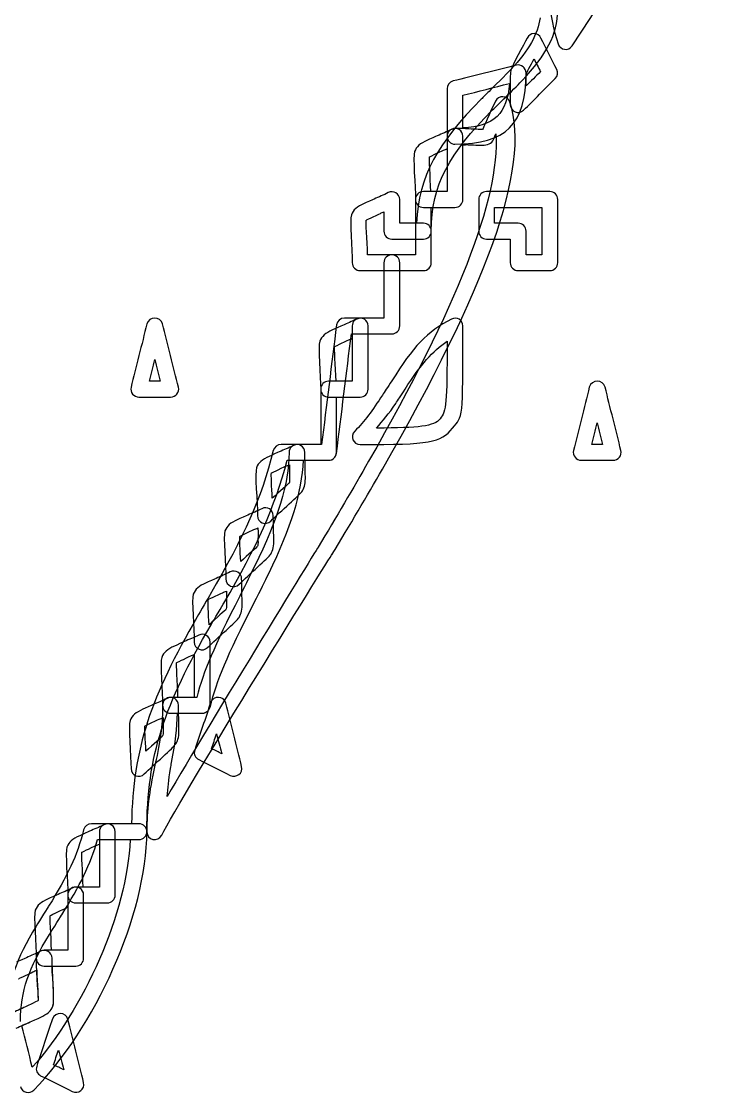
# Model space of a CAD drawing. Extents: x 25 to 279, y 7 to 272.
# Drawn here: x 267.25 to 279.14, y 126.57 to 144.53 of the extents above; entities that cross this region are included whole.
import ezdxf

# ---------------------------------------------------------------- set-up
doc = ezdxf.new("R2010")
doc.units = 0
doc.layers.get('0').update_dxf_attribs({"linetype": 'CONTINUOUS'})

msp = doc.modelspace()

# ---------------------------------------------------------------- linework, layer by layer
at = {"color": 7}
for points in [[(275.828125, 144.330208)], [(275.828125, 143.908462)], [(275.531792, 143.801042)], [(275.415375, 143.495183)], [(275.306896, 143.271875)], [(274.447, 142.726304)], [(275.190479, 142.651692)], [(274.372917, 142.403777)], [(273.388667, 141.667971)], [(275.034375, 141.684375)], [(275.166667, 141.419792)], [(273.314583, 141.345444)], [(269.478125, 139.567708)], [(272.8595, 139.551304)], [(274.447, 139.551304)], [(272.785417, 139.228777)], [(274.372917, 139.179035)], [(269.478125, 138.873177)], [(276.886458, 138.509375)], [(276.886458, 137.814844)], [(271.801167, 137.434638)], [(271.735021, 137.11211)], [(271.272, 136.376304)], [(271.205854, 136.053777)], [(270.742833, 135.317971)], [(270.676688, 134.995444)], [(270.213667, 134.259637)], [(270.139583, 133.93711)], [(269.6845, 133.201304)], [(270.544396, 133.217708)], [(269.618354, 132.878777)], [(270.512646, 132.605992)], [(268.626167, 131.084637)], [(268.684375, 131.101042)], [(268.816667, 130.836458)], [(268.552083, 130.76211)], [(268.097, 130.026304)], [(268.022917, 129.703777)], [(267.567833, 128.967971)], [(267.501688, 128.653646)], [(267.898562, 127.926042)], [(267.866813, 127.314325)]]:
    msp.add_lwpolyline(points, close=True, dxfattribs=at)
for points in [[(276.465771, 144.123569), (278.116771, 146.600598), (279.135417, 148.788967), (279.135417, 150.547917)], [(276.124458, 145.504429), (276.042438, 145.054637), (276.068896, 144.651942), (276.232937, 144.156642)], [(275.629687, 143.54466), (276.031854, 143.969581), (276.225, 144.314863), (276.225, 144.727083)], [(275.928667, 144.594792), (275.888979, 144.318567), (275.74875, 144.054777), (275.439188, 143.726694)], [(275.711708, 144.25586), (275.658792, 144.146852), (275.457708, 143.788077), (275.439188, 143.718492)], [(275.828125, 144.330208), (275.7805, 144.330208), (275.735521, 144.304544), (275.711708, 144.25586)], [(275.944542, 144.25586), (275.920729, 144.304544), (275.87575, 144.330208), (275.828125, 144.330208)], [(276.209125, 143.726694), (276.124458, 143.892058), (276.026562, 144.090496), (275.944542, 144.25586)], [(276.232937, 144.156642), (276.267333, 144.052131), (276.404917, 144.032023), (276.465771, 144.123569)], [(275.695833, 143.652346), (275.701125, 143.669808), (275.772562, 143.801835), (275.828125, 143.908462)], [(275.828125, 143.908462), (275.865167, 143.834644), (275.899563, 143.764265), (275.936604, 143.693621)], [(275.531792, 143.801042), (275.198417, 143.718227), (274.804188, 143.619273), (274.473458, 143.536458)], [(275.439188, 143.726694), (275.373042, 143.655256), (275.140208, 143.426127), (275.076708, 143.362892)], [(275.439188, 143.718492), (275.418021, 143.639117), (275.43125, 143.125825), (275.43125, 143.139583)], [(275.695833, 143.66875), (275.695833, 143.75474), (275.613812, 143.821944), (275.531792, 143.801042)], [(276.182667, 143.577733), (276.225, 143.61795), (276.232937, 143.675629), (276.209125, 143.726694)], [(274.473458, 143.536458), (274.412604, 143.521642), (274.372917, 143.464756), (274.372917, 143.404167)], [(274.505208, 142.478125), (275.357167, 142.478125), (275.695833, 142.817056), (275.695833, 143.66875)], [(275.124333, 143.040365), (275.164021, 143.078465), (275.560896, 143.470577), (275.629687, 143.54466)], [(275.6535, 143.048567), (275.820188, 143.213931), (276.018625, 143.412369), (276.182667, 143.577733)], [(275.695833, 143.453908), (275.695833, 143.538575), (275.693188, 143.638058), (275.695833, 143.652346)], [(275.936604, 143.693621), (275.857229, 143.615304), (275.777854, 143.535929), (275.695833, 143.453908)], [(274.372917, 143.404167), (274.372917, 143.155988), (274.372917, 142.858596), (274.372917, 142.610417)], [(275.415375, 143.495183), (275.378333, 142.98639), (275.164021, 142.779221), (274.6375, 142.75091)], [(274.6375, 143.296746), (274.888854, 143.359452), (275.158729, 143.43089), (275.415375, 143.495183)], [(275.076708, 143.362892), (275.023792, 143.311298), (274.981458, 143.269229), (274.944417, 143.2306)], [(273.290771, 137.037762), (275.005271, 140.033375), (275.791083, 142.0749), (275.423313, 143.180858)], [(274.944417, 143.2306), (274.230042, 142.516754), (273.896667, 141.944725), (273.859625, 141.155208)], [(274.6375, 142.75091), (274.6375, 142.931356), (274.6375, 143.118152), (274.6375, 143.296746)], [(275.182542, 143.197527), (275.095229, 143.02396), (274.970875, 142.727627), (274.968229, 142.726304)], [(275.306896, 143.271875), (275.256625, 143.275315), (275.209, 143.250179), (275.182542, 143.197527)], [(275.423313, 143.180858), (275.404792, 143.23695), (275.357167, 143.268435), (275.306896, 143.271875)], [(274.108333, 141.022917), (274.108333, 141.801321), (274.41525, 142.329958), (275.124333, 143.040365)], [(275.43125, 143.139583), (275.43125, 143.021844), (275.571479, 142.965223), (275.6535, 143.048567)], [(275.190479, 142.651692), (275.256625, 141.560021), (274.531667, 139.742333), (273.057937, 137.170054)], [(274.447, 142.726304), (274.364979, 142.685029), (274.28825, 142.655131), (274.208875, 142.618619)], [(274.505208, 142.742708), (274.431125, 142.742708), (274.372917, 142.683442), (274.372917, 142.610417)], [(274.6375, 142.610417), (274.6375, 142.708842), (274.534312, 142.770225), (274.447, 142.726304)], [(274.738042, 142.734506), (274.661313, 142.737946), (274.587229, 142.742708), (274.505208, 142.742708)], [(274.894146, 142.726304), (274.883563, 142.726569), (274.777729, 142.732654), (274.738042, 142.734506)], [(274.968229, 142.726304), (274.970875, 142.728685), (274.955, 142.723129), (274.894146, 142.726304)], [(275.124333, 142.511198), (275.142854, 142.524163), (275.164021, 142.604331), (275.190479, 142.651692)], [(274.042187, 142.544271), (273.920479, 142.48765), (273.859625, 142.438967), (273.827875, 142.354035)], [(274.208875, 142.618619), (274.195646, 142.613592), (274.071292, 142.5575), (274.042187, 142.544271)], [(274.372917, 142.610417), (274.372917, 142.320962), (274.372917, 141.986529), (274.372917, 141.684375)], [(274.372917, 142.610417), (274.372917, 142.537392), (274.431125, 142.478125), (274.505208, 142.478125)], [(274.6375, 141.552083), (274.6375, 141.882812), (274.6375, 142.279687), (274.6375, 142.610417)], [(274.6375, 142.469923), (274.666604, 142.469129), (274.698354, 142.471246), (274.727458, 142.469923)], [(274.6375, 141.552083), (274.6375, 141.838892), (274.6375, 142.169885), (274.6375, 142.469923)], [(274.727458, 142.469923), (274.767146, 142.468071), (274.865042, 142.46225), (274.878271, 142.461721)], [(274.878271, 142.461721), (274.999979, 142.455635), (275.063479, 142.465954), (275.124333, 142.511198)], [(273.827875, 142.354035), (273.796125, 142.273073), (273.84375, 141.76375), (273.84375, 141.552083)], [(274.076583, 142.263283), (274.076583, 142.265135), (274.095104, 142.274925), (274.158604, 142.304558)], [(274.158604, 142.304558), (274.185063, 142.316465), (274.301479, 142.373085), (274.314708, 142.378906)], [(274.314708, 142.378906), (274.333229, 142.387637), (274.354396, 142.395046), (274.372917, 142.403777)], [(274.372917, 142.403777), (274.372917, 142.164858), (274.372917, 141.91906), (274.372917, 141.684375)], [(274.100396, 141.684375), (274.089812, 141.937581), (274.071292, 142.2527), (274.076583, 142.263283)], [(273.150542, 141.560285), (273.137313, 141.555258), (273.012958, 141.499167), (272.983854, 141.485938)], [(273.150542, 141.560285), (273.137313, 141.555258), (273.012958, 141.499167), (272.983854, 141.485938)], [(273.388667, 141.667971), (273.306646, 141.626696), (273.229917, 141.596798), (273.150542, 141.560285)], [(273.388667, 141.667971), (273.306646, 141.626696), (273.229917, 141.596798), (273.150542, 141.560285)], [(273.579167, 141.552083), (273.579167, 141.650508), (273.475979, 141.711892), (273.388667, 141.667971)], [(273.579167, 141.552083), (273.579167, 141.650508), (273.475979, 141.711892), (273.388667, 141.667971)], [(273.976042, 141.684375), (273.901958, 141.684375), (273.84375, 141.625108), (273.84375, 141.552083)], [(274.372917, 141.684375), (274.240625, 141.684375), (274.100396, 141.684375), (273.976042, 141.684375)], [(274.372917, 141.684375), (274.280313, 141.684375), (274.190354, 141.684375), (274.100396, 141.684375)], [(275.034375, 141.684375), (274.960292, 141.684375), (274.902083, 141.625108), (274.902083, 141.552083)], [(276.092708, 141.684375), (275.761979, 141.684375), (275.365104, 141.684375), (275.034375, 141.684375)], [(276.225, 141.552083), (276.225, 141.625108), (276.166792, 141.684375), (276.092708, 141.684375)], [(272.983854, 141.485938), (272.862146, 141.429317), (272.801292, 141.380633), (272.769542, 141.295702)], [(272.983854, 141.485938), (272.862146, 141.429317), (272.801292, 141.380633), (272.769542, 141.295702)], [(273.579167, 141.155208), (273.579167, 141.288558), (273.579167, 141.427994), (273.579167, 141.552083)], [(273.579167, 141.155208), (273.579167, 141.288558), (273.579167, 141.427994), (273.579167, 141.552083)], [(273.84375, 141.552083), (273.84375, 141.262629), (273.84375, 140.928196), (273.84375, 140.626042)], [(273.84375, 141.552083), (273.84375, 141.479058), (273.901958, 141.419792), (273.976042, 141.419792)], [(273.976042, 141.419792), (274.142729, 141.419792), (274.338521, 141.419792), (274.505208, 141.419792)], [(274.108333, 140.49375), (274.108333, 140.783204), (274.108333, 141.117637), (274.108333, 141.419792)], [(274.108333, 141.419792), (274.240625, 141.419792), (274.380854, 141.419792), (274.505208, 141.419792)], [(274.505208, 141.419792), (274.579292, 141.419792), (274.6375, 141.479058), (274.6375, 141.552083)], [(274.505208, 141.419792), (274.579292, 141.419792), (274.6375, 141.479058), (274.6375, 141.552083)], [(274.902083, 141.552083), (274.902083, 141.386719), (274.902083, 141.188281), (274.902083, 141.022917)], [(275.166667, 141.419792), (275.425958, 141.419792), (275.701125, 141.419792), (275.960417, 141.419792)], [(275.166667, 141.155208), (275.166667, 141.244108), (275.166667, 141.330892), (275.166667, 141.419792)], [(275.960417, 141.419792), (275.960417, 141.160765), (275.960417, 140.885069), (275.960417, 140.626042)], [(276.225, 140.49375), (276.225, 140.824479), (276.225, 141.221354), (276.225, 141.552083)], [(272.769542, 141.295702), (272.737792, 141.21474), (272.785417, 140.705417), (272.785417, 140.49375)], [(272.769542, 141.295702), (272.737792, 141.21474), (272.785417, 140.705417), (272.785417, 140.49375)], [(273.042062, 140.626042), (273.031479, 140.879248), (273.012958, 141.194367), (273.01825, 141.20495)], [(273.042062, 140.626042), (273.031479, 140.879248), (273.012958, 141.194367), (273.01825, 141.20495)], [(273.01825, 141.20495), (273.01825, 141.206802), (273.036771, 141.216592), (273.100271, 141.246225)], [(273.01825, 141.20495), (273.01825, 141.206802), (273.036771, 141.216592), (273.100271, 141.246225)], [(273.100271, 141.246225), (273.126729, 141.258131), (273.243146, 141.314752), (273.256375, 141.320573)], [(273.100271, 141.246225), (273.126729, 141.258131), (273.243146, 141.314752), (273.256375, 141.320573)], [(273.256375, 141.320573), (273.274896, 141.329304), (273.296063, 141.336713), (273.314583, 141.345444)], [(273.256375, 141.320573), (273.274896, 141.329304), (273.296063, 141.336712), (273.314583, 141.345444)], [(273.314583, 141.345444), (273.314583, 141.235113), (273.314583, 141.123723), (273.314583, 141.022917)], [(273.314583, 141.345444), (273.314583, 141.235112), (273.314583, 141.123723), (273.314583, 141.022917)], [(273.314583, 141.022917), (273.314583, 140.949892), (273.372792, 140.890625), (273.446875, 140.890625)], [(273.314583, 141.022917), (273.314583, 140.949892), (273.372792, 140.890625), (273.446875, 140.890625)], [(273.859625, 141.155208), (273.767021, 141.155208), (273.674417, 141.155208), (273.579167, 141.155208)], [(273.976042, 141.155208), (273.851687, 141.155208), (273.711458, 141.155208), (273.579167, 141.155208)], [(274.108333, 141.022917), (274.108333, 141.095942), (274.050125, 141.155208), (273.976042, 141.155208)], [(273.976042, 140.890625), (274.050125, 140.890625), (274.108333, 140.949892), (274.108333, 141.022917)], [(274.108333, 140.49375), (274.108333, 140.659115), (274.108333, 140.857552), (274.108333, 141.022917)], [(274.902083, 141.022917), (274.902083, 140.949892), (274.960292, 140.890625), (275.034375, 140.890625)], [(275.563542, 141.155208), (275.439188, 141.155208), (275.298958, 141.155208), (275.166667, 141.155208)], [(275.695833, 141.022917), (275.695833, 141.095942), (275.637625, 141.155208), (275.563542, 141.155208)], [(275.695833, 140.626042), (275.695833, 140.759392), (275.695833, 140.898827), (275.695833, 141.022917)], [(273.446875, 140.890625), (273.613563, 140.890625), (273.809354, 140.890625), (273.976042, 140.890625)], [(273.446875, 140.890625), (273.571229, 140.890625), (273.711458, 140.890625), (273.84375, 140.890625)], [(273.84375, 140.890625), (273.84375, 140.801725), (273.84375, 140.714942), (273.84375, 140.626042)], [(275.034375, 140.890625), (275.158729, 140.890625), (275.298958, 140.890625), (275.43125, 140.890625)], [(275.43125, 140.890625), (275.43125, 140.757275), (275.43125, 140.61784), (275.43125, 140.49375)], [(272.785417, 140.49375), (272.785417, 140.420725), (272.843625, 140.361458), (272.917708, 140.361458)], [(272.785417, 140.49375), (272.785417, 140.420725), (272.843625, 140.361458), (272.917708, 140.361458)], [(273.446875, 140.626042), (273.319875, 140.626042), (273.177, 140.626042), (273.042062, 140.626042)], [(273.84375, 140.626042), (273.600333, 140.626042), (273.282833, 140.626042), (273.042062, 140.626042)], [(273.446875, 140.626042), (273.372792, 140.626042), (273.314583, 140.566775), (273.314583, 140.49375)], [(273.314583, 140.49375), (273.314583, 140.204296), (273.314583, 139.869863), (273.314583, 139.567708)], [(273.579167, 140.49375), (273.579167, 140.566775), (273.520958, 140.626042), (273.446875, 140.626042)], [(273.84375, 140.626042), (273.711458, 140.626042), (273.571229, 140.626042), (273.446875, 140.626042)], [(273.579167, 139.435417), (273.579167, 139.766146), (273.579167, 140.163021), (273.579167, 140.49375)], [(273.976042, 140.361458), (274.050125, 140.361458), (274.108333, 140.420725), (274.108333, 140.49375)], [(273.976042, 140.361458), (274.050125, 140.361458), (274.108333, 140.420725), (274.108333, 140.49375)], [(275.43125, 140.49375), (275.43125, 140.420725), (275.489458, 140.361458), (275.563542, 140.361458)], [(275.960417, 140.626042), (275.870458, 140.626042), (275.785792, 140.626042), (275.695833, 140.626042)], [(276.092708, 140.361458), (276.166792, 140.361458), (276.225, 140.420725), (276.225, 140.49375)], [(272.917708, 140.361458), (273.042063, 140.361458), (273.182292, 140.361458), (273.314583, 140.361458)], [(272.917708, 140.361458), (273.182292, 140.361458), (273.711458, 140.361458), (273.976042, 140.361458)], [(273.314583, 140.361458), (273.314583, 140.102431), (273.314583, 139.826735), (273.314583, 139.567708)], [(273.579167, 139.435417), (273.579167, 139.724871), (273.579167, 140.059304), (273.579167, 140.361458)], [(273.579167, 140.361458), (273.711458, 140.361458), (273.851687, 140.361458), (273.976042, 140.361458)], [(275.563542, 140.361458), (275.730229, 140.361458), (275.926021, 140.361458), (276.092708, 140.361458)], [(273.05, 139.435417), (273.05, 139.533842), (272.946812, 139.595225), (272.8595, 139.551304)], [(274.6375, 139.435417), (274.6375, 139.533842), (274.534312, 139.595225), (274.447, 139.551304)], [(269.345833, 139.46849), (269.263813, 139.13776), (269.163271, 138.740885), (269.08125, 138.410156)], [(269.478125, 139.567708), (269.422562, 139.567708), (269.361708, 139.535165), (269.345833, 139.46849)], [(269.610417, 139.46849), (269.594542, 139.535165), (269.533687, 139.567708), (269.478125, 139.567708)], [(269.875, 138.410156), (269.792979, 138.740885), (269.692437, 139.13776), (269.610417, 139.46849)], [(272.520833, 139.452085), (272.441458, 138.826875), (272.3515, 138.089217), (272.272125, 137.451042)], [(272.621375, 139.443619), (272.608146, 139.438592), (272.483792, 139.3825), (272.454687, 139.369271)], [(272.653125, 139.567708), (272.586979, 139.567708), (272.528771, 139.518231), (272.520833, 139.452085)], [(272.8595, 139.551304), (272.777479, 139.510029), (272.70075, 139.480131), (272.621375, 139.443619)], [(273.314583, 139.567708), (273.097625, 139.567708), (272.8595, 139.567708), (272.653125, 139.567708)], [(272.917708, 139.567708), (272.843625, 139.567708), (272.785417, 139.508442), (272.785417, 139.435417)], [(272.785417, 139.435417), (272.785417, 139.145962), (272.785417, 138.811529), (272.785417, 138.509375)], [(273.314583, 139.567708), (273.182292, 139.567708), (273.042062, 139.567708), (272.917708, 139.567708)], [(273.05, 138.377083), (273.05, 138.707812), (273.05, 139.104688), (273.05, 139.435417)], [(274.447, 139.551304), (274.03425, 139.344929), (273.804062, 139.081669), (273.446875, 138.517577)], [(273.446875, 139.303125), (273.520958, 139.303125), (273.579167, 139.362392), (273.579167, 139.435417)], [(273.446875, 139.303125), (273.520958, 139.303125), (273.579167, 139.362392), (273.579167, 139.435417)], [(274.462875, 137.723827), (274.642792, 137.949252), (274.6375, 137.816167), (274.6375, 139.435417)], [(272.454687, 139.369271), (272.332979, 139.31265), (272.272125, 139.263967), (272.240375, 139.179035)], [(272.520833, 137.302346), (272.600208, 137.927292), (272.690167, 138.66495), (272.769542, 139.303125)], [(272.727208, 139.203906), (272.745729, 139.212637), (272.766896, 139.220046), (272.785417, 139.228777)], [(272.769542, 139.303125), (272.991792, 139.303125), (273.235208, 139.303125), (273.446875, 139.303125)], [(272.785417, 139.228777), (272.785417, 138.989858), (272.785417, 138.74406), (272.785417, 138.509375)], [(273.05, 138.377083), (273.05, 138.666538), (273.05, 139.000971), (273.05, 139.303125)], [(273.05, 139.303125), (273.182292, 139.303125), (273.322521, 139.303125), (273.446875, 139.303125)], [(272.240375, 139.179035), (272.208625, 139.098073), (272.25625, 138.58875), (272.25625, 138.377083)], [(272.512896, 138.509375), (272.502313, 138.762581), (272.483792, 139.0777), (272.489083, 139.088283)], [(272.489083, 139.088283), (272.489083, 139.090135), (272.507604, 139.099925), (272.571104, 139.129558)], [(272.571104, 139.129558), (272.597562, 139.141465), (272.713979, 139.198085), (272.727208, 139.203906)], [(273.669125, 138.377083), (273.933708, 138.793537), (274.1295, 139.01129), (274.372917, 139.179035)], [(274.372917, 139.179035), (274.372917, 138.132608), (274.362333, 138.01381), (274.2565, 137.88099)], [(269.388167, 138.509375), (269.417271, 138.628967), (269.446375, 138.748029), (269.478125, 138.873177)], [(269.478125, 138.873177), (269.509875, 138.748029), (269.538979, 138.628967), (269.568083, 138.509375)], [(269.568083, 138.509375), (269.507229, 138.509375), (269.449021, 138.509375), (269.388167, 138.509375)], [(272.388542, 138.509375), (272.314458, 138.509375), (272.25625, 138.450108), (272.25625, 138.377083)], [(272.785417, 138.509375), (272.653125, 138.509375), (272.512896, 138.509375), (272.388542, 138.509375)], [(272.785417, 138.509375), (272.692813, 138.509375), (272.602854, 138.509375), (272.512896, 138.509375)], [(273.446875, 138.517577), (273.370146, 138.396662), (273.327812, 138.33766), (273.290771, 138.277865)], [(276.886458, 138.509375), (276.830896, 138.509375), (276.770042, 138.476831), (276.754167, 138.410156)], [(277.01875, 138.410156), (277.002875, 138.476831), (276.942021, 138.509375), (276.886458, 138.509375)], [(269.08125, 138.410156), (269.060083, 138.326548), (269.126229, 138.244792), (269.213542, 138.244792)], [(269.742708, 138.244792), (269.830021, 138.244792), (269.896167, 138.326548), (269.875, 138.410156)], [(272.25625, 138.377083), (272.25625, 138.087629), (272.25625, 137.753196), (272.25625, 137.451042)], [(272.25625, 138.377083), (272.25625, 138.304058), (272.314458, 138.244792), (272.388542, 138.244792)], [(272.917708, 138.244792), (272.991792, 138.244792), (273.05, 138.304058), (273.05, 138.377083)], [(272.917708, 138.244792), (272.991792, 138.244792), (273.05, 138.304058), (273.05, 138.377083)], [(273.513021, 138.137371), (273.552708, 138.19849), (273.595042, 138.256433), (273.669125, 138.377083)], [(276.754167, 138.410156), (276.672146, 138.079427), (276.571604, 137.682552), (276.489583, 137.351823)], [(277.283333, 137.351823), (277.201313, 137.682552), (277.100771, 138.079427), (277.01875, 138.410156)], [(269.213542, 138.244792), (269.380229, 138.244792), (269.576021, 138.244792), (269.742708, 138.244792)], [(272.388542, 138.244792), (272.555229, 138.244792), (272.751021, 138.244792), (272.917708, 138.244792)], [(272.520833, 137.31875), (272.520833, 137.608204), (272.520833, 137.942637), (272.520833, 138.244792)], [(272.520833, 138.244792), (272.653125, 138.244792), (272.793354, 138.244792), (272.917708, 138.244792)], [(273.290771, 138.277865), (273.121438, 138.019367), (272.991792, 137.838127), (272.82775, 137.67435)], [(273.190229, 137.723827), (273.296063, 137.850562), (273.39925, 137.962481), (273.513021, 138.137371)], [(274.2565, 137.88099), (274.155958, 137.75346), (273.901958, 137.730442), (273.190229, 137.723827)], [(276.7965, 137.451042), (276.825604, 137.570633), (276.854708, 137.689696), (276.886458, 137.814844)], [(276.886458, 137.814844), (276.918208, 137.689696), (276.947313, 137.570633), (276.976417, 137.451042)], [(272.82775, 137.67435), (272.743083, 137.591006), (272.798646, 137.451042), (272.917708, 137.451042)], [(272.917708, 137.451042), (274.087167, 137.451042), (274.267083, 137.475913), (274.462875, 137.723827)], [(271.594792, 137.451042), (271.533938, 137.451042), (271.478375, 137.410825), (271.4625, 137.351823)], [(271.801167, 137.434638), (271.719146, 137.393362), (271.642417, 137.363465), (271.563042, 137.326952)], [(272.272125, 137.451042), (272.049875, 137.451042), (271.806458, 137.451042), (271.594792, 137.451042)], [(271.859375, 137.451042), (271.785292, 137.451042), (271.727083, 137.391775), (271.727083, 137.31875)], [(271.991667, 137.31875), (271.991667, 137.417175), (271.888479, 137.478558), (271.801167, 137.434638)], [(272.25625, 137.451042), (272.123958, 137.451042), (271.983729, 137.451042), (271.859375, 137.451042)], [(276.976417, 137.451042), (276.915562, 137.451042), (276.857354, 137.451042), (276.7965, 137.451042)], [(271.4625, 137.351823), (271.256125, 136.530292), (270.978313, 135.927042), (270.404167, 134.9375)], [(271.727083, 137.31875), (271.727083, 136.779265), (271.541875, 136.218083), (271.147646, 135.408723)], [(271.396354, 137.252604), (271.274646, 137.195983), (271.213792, 137.1473), (271.182042, 137.062369)], [(271.563042, 137.326952), (271.549812, 137.321925), (271.425458, 137.265833), (271.396354, 137.252604)], [(271.999604, 136.921875), (271.999604, 136.952302), (271.991667, 137.235406), (271.991667, 137.31875)], [(272.388542, 137.186458), (272.462625, 137.186458), (272.520833, 137.245725), (272.520833, 137.31875)], [(272.388542, 137.186458), (272.454687, 137.186458), (272.512896, 137.235935), (272.520833, 137.302346)], [(276.489583, 137.351823), (276.468417, 137.268215), (276.534563, 137.186458), (276.621875, 137.186458)], [(277.151042, 137.186458), (277.238354, 137.186458), (277.3045, 137.268215), (277.283333, 137.351823)], [(270.637, 134.797006), (271.197917, 135.764058), (271.483667, 136.387946), (271.695333, 137.186458)], [(271.388417, 135.2931), (271.766771, 136.074679), (271.941396, 136.637448), (271.967854, 137.186458)], [(271.512771, 137.012892), (271.539229, 137.024798), (271.655646, 137.081419), (271.668875, 137.08724)], [(271.668875, 137.08724), (271.690042, 137.097029), (271.713854, 137.102321), (271.735021, 137.11211)], [(271.695333, 137.186458), (271.920229, 137.186458), (272.171583, 137.186458), (272.388542, 137.186458)], [(271.735021, 137.11211), (271.737667, 137.025856), (271.735021, 136.892506), (271.735021, 136.913673)], [(271.967854, 137.186458), (272.108083, 137.186458), (272.25625, 137.186458), (272.388542, 137.186458)], [(273.057937, 137.170054), (272.798646, 136.717617), (272.523479, 136.240573), (272.213917, 135.73125)], [(276.621875, 137.186458), (276.788563, 137.186458), (276.984354, 137.186458), (277.151042, 137.186458)], [(271.182042, 137.062369), (271.150292, 136.981406), (271.197917, 136.472083), (271.197917, 136.260417)], [(271.446625, 136.549871), (271.436042, 136.728465), (271.425458, 136.963944), (271.43075, 136.971617)], [(271.43075, 136.971617), (271.43075, 136.973469), (271.449271, 136.983258), (271.512771, 137.012892)], [(271.735021, 136.913673), (271.737667, 136.844881), (271.735021, 136.819746), (271.727083, 136.806252)], [(271.949333, 136.67396), (271.989021, 136.740635), (272.00225, 136.808104), (271.999604, 136.921875)], [(272.438813, 135.598958), (272.748375, 136.110133), (273.028833, 136.583208), (273.290771, 137.037762)], [(271.727083, 136.806252), (271.721792, 136.795404), (271.563042, 136.656762), (271.446625, 136.549871)], [(271.420167, 136.1694), (271.576271, 136.324446), (271.912292, 136.61099), (271.949333, 136.67396)], [(271.272, 136.376304), (271.189979, 136.335029), (271.11325, 136.305131), (271.033875, 136.268619)], [(271.4625, 136.260417), (271.4625, 136.358842), (271.359312, 136.420225), (271.272, 136.376304)], [(270.867188, 136.194271), (270.745479, 136.13765), (270.684625, 136.088967), (270.652875, 136.004035)], [(271.033875, 136.268619), (271.020646, 136.263592), (270.896292, 136.2075), (270.867188, 136.194271)], [(271.197917, 136.260417), (271.197917, 136.142677), (271.338146, 136.086056), (271.420167, 136.1694)], [(271.470438, 135.863542), (271.470438, 135.893969), (271.4625, 136.177073), (271.4625, 136.260417)], [(272.213917, 135.73125), (272.372667, 135.990012), (270.388292, 132.772415), (269.6845, 131.55586)], [(270.652875, 136.004035), (270.621125, 135.923073), (270.66875, 135.41375), (270.66875, 135.202083)], [(270.983604, 135.954558), (271.010063, 135.966465), (271.126479, 136.023085), (271.139708, 136.028906)], [(271.139708, 136.028906), (271.160875, 136.038696), (271.184687, 136.043987), (271.205854, 136.053777)], [(271.205854, 136.053777), (271.2085, 135.967523), (271.205854, 135.834173), (271.205854, 135.85534)], [(269.594542, 130.910806), (269.90675, 131.537869), (272.6055, 135.875183), (272.438813, 135.598958)], [(270.917458, 135.491537), (270.906875, 135.670131), (270.896292, 135.90561), (270.901583, 135.913283)], [(270.901583, 135.913283), (270.901583, 135.915135), (270.920104, 135.924925), (270.983604, 135.954558)], [(271.205854, 135.85534), (271.2085, 135.786548), (271.205854, 135.761412), (271.197917, 135.747919)], [(271.420167, 135.615627), (271.459854, 135.682302), (271.473083, 135.749771), (271.470438, 135.863542)], [(271.197917, 135.747919), (271.192625, 135.737071), (271.033875, 135.598429), (270.917458, 135.491537)], [(270.891, 135.111067), (271.047104, 135.266112), (271.383125, 135.552656), (271.420167, 135.615627)], [(270.742833, 135.317971), (270.660813, 135.276696), (270.584083, 135.246798), (270.504708, 135.210285)], [(270.933333, 135.202083), (270.933333, 135.300508), (270.830146, 135.361892), (270.742833, 135.317971)], [(271.147646, 135.408723), (271.0815, 135.27061), (271.018, 135.14705), (270.901583, 134.912629)], [(271.139708, 134.797006), (271.258771, 135.03275), (271.319625, 135.153135), (271.388417, 135.2931)], [(270.338021, 135.135938), (270.216313, 135.079317), (270.155458, 135.030633), (270.123708, 134.945702)], [(270.504708, 135.210285), (270.491479, 135.205258), (270.367125, 135.149167), (270.338021, 135.135938)], [(270.66875, 135.202083), (270.66875, 135.084344), (270.808979, 135.027723), (270.891, 135.111067)], [(270.941271, 134.805208), (270.941271, 134.835635), (270.933333, 135.11874), (270.933333, 135.202083)], [(270.123708, 134.945702), (270.091958, 134.86474), (270.139583, 134.355417), (270.139583, 134.14375)], [(270.901583, 134.912629), (270.459729, 134.044531), (270.303625, 133.674115), (270.181917, 133.217708)], [(270.404167, 134.9375), (270.388292, 134.908131), (270.234833, 134.642754), (270.189854, 134.565496)], [(270.454438, 134.896225), (270.480896, 134.908131), (270.597312, 134.964752), (270.610542, 134.970573)], [(270.610542, 134.970573), (270.631708, 134.980362), (270.655521, 134.985654), (270.676688, 134.995444)], [(270.676688, 134.995444), (270.679333, 134.90919), (270.676688, 134.77584), (270.676688, 134.797006)], [(270.388292, 134.433204), (270.377708, 134.611798), (270.367125, 134.847277), (270.372417, 134.85495)], [(270.372417, 134.85495), (270.372417, 134.856802), (270.390938, 134.866592), (270.454438, 134.896225)], [(270.404167, 133.052344), (270.520583, 133.519069), (270.684625, 133.896894), (271.139708, 134.797006)], [(270.420042, 134.433204), (270.465021, 134.509933), (270.618479, 134.767108), (270.637, 134.797006)], [(270.676688, 134.797006), (270.679333, 134.728215), (270.676688, 134.703079), (270.66875, 134.689585)], [(270.891, 134.557294), (270.930688, 134.623969), (270.943917, 134.691437), (270.941271, 134.805208)], [(270.189854, 134.565496), (269.419917, 133.237552), (269.110354, 132.366808), (269.089188, 131.101042)], [(270.361833, 134.052733), (270.517938, 134.207779), (270.853958, 134.494323), (270.891, 134.557294)], [(270.66875, 134.689585), (270.663458, 134.678737), (270.504708, 134.540096), (270.388292, 134.433204)], [(269.345833, 130.96875), (269.345833, 132.2578), (269.644813, 133.093354), (270.420042, 134.433204)], [(270.213667, 134.259637), (270.131646, 134.218363), (270.054917, 134.188465), (269.975542, 134.151952)], [(270.404167, 134.14375), (270.404167, 134.242175), (270.300979, 134.303558), (270.213667, 134.259637)], [(269.808854, 134.077604), (269.687146, 134.020983), (269.626292, 133.9723), (269.594542, 133.887369)], [(269.975542, 134.151952), (269.962312, 134.146925), (269.837958, 134.090833), (269.808854, 134.077604)], [(270.139583, 134.14375), (270.139583, 134.02601), (270.279812, 133.96939), (270.361833, 134.052733)], [(270.404167, 133.085417), (270.404167, 133.416146), (270.404167, 133.813021), (270.404167, 134.14375)], [(269.594542, 133.887369), (269.562792, 133.806406), (269.610417, 133.297083), (269.610417, 133.085417)], [(269.84325, 133.796617), (269.84325, 133.798469), (269.861771, 133.808258), (269.925271, 133.837892)], [(269.925271, 133.837892), (269.951729, 133.849798), (270.068146, 133.906419), (270.081375, 133.91224)], [(270.081375, 133.91224), (270.099896, 133.920971), (270.121062, 133.928379), (270.139583, 133.93711)], [(270.139583, 133.93711), (270.139583, 133.698192), (270.139583, 133.452394), (270.139583, 133.217708)], [(269.867063, 133.217708), (269.856479, 133.470915), (269.837958, 133.786033), (269.84325, 133.796617)], [(269.6845, 133.201304), (269.602479, 133.160029), (269.52575, 133.130131), (269.446375, 133.093619)], [(269.742708, 133.217708), (269.668625, 133.217708), (269.610417, 133.158442), (269.610417, 133.085417)], [(269.875, 133.085417), (269.875, 133.183842), (269.771813, 133.245225), (269.6845, 133.201304)], [(270.181917, 133.217708), (270.036396, 133.217708), (269.880292, 133.217708), (269.742708, 133.217708)], [(270.139583, 133.217708), (270.046979, 133.217708), (269.957021, 133.217708), (269.867063, 133.217708)], [(270.412104, 133.126692), (270.330083, 132.878777), (270.229542, 132.581121), (270.147521, 132.332942)], [(270.544396, 133.217708), (270.491479, 133.219825), (270.433271, 133.189662), (270.412104, 133.126692)], [(270.66875, 133.11849), (270.652875, 133.182783), (270.599958, 133.215592), (270.544396, 133.217708)], [(270.933333, 132.060156), (270.851313, 132.390885), (270.750771, 132.78776), (270.66875, 133.11849)], [(269.279688, 133.019271), (269.157979, 132.96265), (269.097125, 132.913967), (269.065375, 132.829035)], [(269.446375, 133.093619), (269.433146, 133.088592), (269.308792, 133.0325), (269.279688, 133.019271)], [(269.610417, 133.085417), (269.610417, 132.791465), (269.581313, 132.562865), (269.501937, 132.176044)], [(269.610417, 133.085417), (269.610417, 133.012392), (269.668625, 132.953125), (269.742708, 132.953125)], [(269.742708, 132.953125), (269.909396, 132.953125), (270.105187, 132.953125), (270.271875, 132.953125)], [(269.758583, 132.126302), (269.830021, 132.4737), (269.851187, 132.694363), (269.859125, 132.953125)], [(269.859125, 132.953125), (269.996708, 132.953125), (270.142229, 132.953125), (270.271875, 132.953125)], [(269.882938, 132.688542), (269.882938, 132.718969), (269.875, 133.002073), (269.875, 133.085417)], [(270.271875, 132.953125), (270.345958, 132.953125), (270.404167, 133.012392), (270.404167, 133.085417)], [(270.271875, 132.953125), (270.332729, 132.953125), (270.388292, 132.993342), (270.404167, 133.052344)], [(269.065375, 132.829035), (269.033625, 132.748073), (269.08125, 132.23875), (269.08125, 132.027083)], [(269.314083, 132.738283), (269.314083, 132.740135), (269.332604, 132.749925), (269.396104, 132.779558)], [(269.396104, 132.779558), (269.422563, 132.791465), (269.538979, 132.848085), (269.552208, 132.853906)], [(269.552208, 132.853906), (269.573375, 132.863696), (269.597188, 132.868987), (269.618354, 132.878777)], [(269.618354, 132.878777), (269.621, 132.792523), (269.618354, 132.659173), (269.618354, 132.68034)], [(269.329958, 132.316537), (269.319375, 132.495131), (269.308792, 132.73061), (269.314083, 132.738283)], [(269.618354, 132.68034), (269.621, 132.611548), (269.618354, 132.586412), (269.610417, 132.572919)], [(269.832667, 132.440627), (269.872354, 132.507302), (269.885583, 132.574771), (269.882938, 132.688542)], [(270.427979, 132.357812), (270.457083, 132.43904), (270.483542, 132.520796), (270.512646, 132.605992)], [(270.512646, 132.605992), (270.539104, 132.491692), (270.5735, 132.387181), (270.602604, 132.275262)], [(269.3035, 131.936067), (269.459604, 132.091112), (269.795625, 132.377656), (269.832667, 132.440627)], [(269.610417, 132.572919), (269.605125, 132.562071), (269.446375, 132.423429), (269.329958, 132.316537)], [(270.147521, 132.332942), (270.126354, 132.2705), (270.155458, 132.205412), (270.213667, 132.176044)], [(270.602604, 132.275262), (270.544396, 132.304631), (270.486187, 132.329237), (270.427979, 132.357812)], [(269.478125, 132.085027), (269.380229, 131.604544), (269.345833, 131.342871), (269.345833, 130.96875)], [(269.501937, 132.176044), (269.494, 132.128948), (269.488708, 132.132387), (269.478125, 132.085027)], [(269.742708, 132.027083), (269.753292, 132.074444), (269.750646, 132.078942), (269.758583, 132.126302)], [(270.213667, 132.176044), (270.380354, 132.093229), (270.578792, 131.99401), (270.742833, 131.91146)], [(270.742833, 131.91146), (270.843375, 131.86066), (270.959792, 131.950619), (270.933333, 132.060156)], [(269.08125, 132.027083), (269.08125, 131.909344), (269.221479, 131.852723), (269.3035, 131.936067)], [(269.6845, 131.55586), (269.705667, 131.704027), (269.700375, 131.820444), (269.742708, 132.027083)], [(267.451417, 126.6444), (268.464771, 127.65696), (269.345833, 129.589212), (269.345833, 130.96875)], [(268.2875, 131.001823), (268.179021, 130.566583), (268.017625, 130.230827), (267.700125, 129.720181)], [(268.388042, 130.976952), (268.374813, 130.971925), (268.250458, 130.915833), (268.221354, 130.902604)], [(268.419792, 131.101042), (268.358938, 131.101042), (268.303375, 131.060825), (268.2875, 131.001823)], [(268.626167, 131.084637), (268.544146, 131.043363), (268.467417, 131.013465), (268.388042, 130.976952)], [(269.089188, 131.101042), (268.869583, 131.101042), (268.628813, 131.101042), (268.419792, 131.101042)], [(268.684375, 131.101042), (268.610292, 131.101042), (268.552083, 131.041775), (268.552083, 130.96875)], [(268.552083, 130.96875), (268.552083, 130.679296), (268.552083, 130.344863), (268.552083, 130.042708)], [(268.816667, 130.96875), (268.816667, 131.067175), (268.713479, 131.128558), (268.626167, 131.084637)], [(269.213542, 131.101042), (269.046854, 131.101042), (268.851063, 131.101042), (268.684375, 131.101042)], [(268.816667, 129.910417), (268.816667, 130.241146), (268.816667, 130.638021), (268.816667, 130.96875)], [(269.345833, 130.96875), (269.345833, 131.041775), (269.287625, 131.101042), (269.213542, 131.101042)], [(269.213542, 130.836458), (269.287625, 130.836458), (269.345833, 130.895725), (269.345833, 130.96875)], [(269.345833, 130.96875), (269.345833, 130.82905), (269.531042, 130.785923), (269.594542, 130.910806)], [(269.065375, 130.836458), (269.01775, 129.614612), (268.292792, 127.99404), (267.427604, 127.024871)], [(267.922375, 129.579688), (268.229292, 130.071548), (268.401271, 130.417623), (268.520333, 130.836458)], [(268.221354, 130.902604), (268.099646, 130.845983), (268.038792, 130.7973), (268.007042, 130.712369)], [(268.520333, 130.836458), (268.745229, 130.836458), (268.996583, 130.836458), (269.213542, 130.836458)], [(268.816667, 130.836458), (268.898687, 130.836458), (268.980708, 130.836458), (269.065375, 130.836458)], [(268.816667, 129.910417), (268.816667, 130.199871), (268.816667, 130.534304), (268.816667, 130.836458)], [(268.007042, 130.712369), (267.975292, 130.631406), (268.022917, 130.122083), (268.022917, 129.910417)], [(268.279562, 130.042708), (268.268979, 130.295915), (268.250458, 130.611033), (268.25575, 130.621617)], [(268.25575, 130.621617), (268.25575, 130.623469), (268.274271, 130.633258), (268.337771, 130.662892)], [(268.337771, 130.662892), (268.364229, 130.674798), (268.480646, 130.731419), (268.493875, 130.73724)], [(268.493875, 130.73724), (268.512396, 130.745971), (268.533563, 130.753379), (268.552083, 130.76211)], [(268.552083, 130.76211), (268.552083, 130.523192), (268.552083, 130.277394), (268.552083, 130.042708)], [(268.2875, 129.910417), (268.2875, 130.008842), (268.184313, 130.070225), (268.097, 130.026304)], [(267.858875, 129.918619), (267.845646, 129.913592), (267.721292, 129.8575), (267.692187, 129.844271)], [(268.097, 130.026304), (268.014979, 129.985029), (267.93825, 129.955131), (267.858875, 129.918619)], [(268.155208, 130.042708), (268.081125, 130.042708), (268.022917, 129.983442), (268.022917, 129.910417)], [(268.022917, 129.910417), (268.022917, 129.620962), (268.022917, 129.286529), (268.022917, 128.984375)], [(268.022917, 129.910417), (268.022917, 129.837392), (268.081125, 129.778125), (268.155208, 129.778125)], [(268.552083, 130.042708), (268.419792, 130.042708), (268.279562, 130.042708), (268.155208, 130.042708)], [(268.552083, 130.042708), (268.459479, 130.042708), (268.369521, 130.042708), (268.279562, 130.042708)], [(268.2875, 128.852083), (268.2875, 129.182813), (268.2875, 129.579688), (268.2875, 129.910417)], [(268.684375, 129.778125), (268.758458, 129.778125), (268.816667, 129.837392), (268.816667, 129.910417)], [(268.684375, 129.778125), (268.758458, 129.778125), (268.816667, 129.837392), (268.816667, 129.910417)], [(267.692187, 129.844271), (267.570479, 129.78765), (267.509625, 129.738967), (267.477875, 129.654035)], [(267.700125, 129.720181), (267.708063, 129.734469), (267.538729, 129.464065), (267.49375, 129.389452)], [(267.964708, 129.678906), (267.983229, 129.687637), (268.004396, 129.695046), (268.022917, 129.703777)], [(268.022917, 129.703777), (268.022917, 129.464858), (268.022917, 129.21906), (268.022917, 128.984375)], [(268.155208, 129.778125), (268.321896, 129.778125), (268.517688, 129.778125), (268.684375, 129.778125)], [(268.2875, 128.852083), (268.2875, 129.141537), (268.2875, 129.475971), (268.2875, 129.778125)], [(268.2875, 129.778125), (268.419792, 129.778125), (268.560021, 129.778125), (268.684375, 129.778125)], [(267.477875, 129.654035), (267.446125, 129.573073), (267.49375, 129.06375), (267.49375, 128.852083)], [(267.716, 129.248958), (267.760979, 129.321983), (267.932958, 129.592917), (267.922375, 129.579688)], [(267.750396, 128.984375), (267.739813, 129.237581), (267.721292, 129.5527), (267.726583, 129.563283)], [(267.726583, 129.563283), (267.726583, 129.565135), (267.745104, 129.574925), (267.808604, 129.604558)], [(267.808604, 129.604558), (267.835062, 129.616465), (267.951479, 129.673085), (267.964708, 129.678906)], [(267.49375, 129.389452), (267.155083, 128.837531), (267.014854, 128.42531), (266.988396, 127.926042)], [(267.229167, 127.79375), (267.229167, 128.302279), (267.369396, 128.683808), (267.716, 129.248958)], [(267.626042, 128.984375), (267.551958, 128.984375), (267.49375, 128.925108), (267.49375, 128.852083)], [(267.758333, 128.852083), (267.758333, 128.950508), (267.655146, 129.011892), (267.567833, 128.967971)], [(268.022917, 128.984375), (267.890625, 128.984375), (267.750396, 128.984375), (267.626042, 128.984375)], [(268.022917, 128.984375), (267.930313, 128.984375), (267.840354, 128.984375), (267.750396, 128.984375)], [(267.329708, 128.860285), (267.316479, 128.855258), (267.192125, 128.799167), (267.163021, 128.785937)], [(267.567833, 128.967971), (267.485813, 128.926696), (267.409083, 128.896798), (267.329708, 128.860285)], [(267.49375, 128.852083), (267.49375, 128.574006), (267.530792, 128.153848), (267.5255, 128.141148)], [(267.49375, 128.852083), (267.49375, 128.779058), (267.551958, 128.719792), (267.626042, 128.719792)], [(267.774208, 128.050131), (267.805958, 128.131094), (267.758333, 128.640417), (267.758333, 128.852083)], [(268.155208, 128.719792), (268.229292, 128.719792), (268.2875, 128.779058), (268.2875, 128.852083)], [(268.155208, 128.719792), (268.229292, 128.719792), (268.2875, 128.779058), (268.2875, 128.852083)], [(267.435542, 128.620573), (267.459354, 128.630892), (267.480521, 128.643592), (267.501688, 128.653646)], [(267.501688, 128.653646), (267.512271, 128.427427), (267.530792, 128.150408), (267.5255, 128.141148)], [(267.626042, 128.719792), (267.792729, 128.719792), (267.988521, 128.719792), (268.155208, 128.719792)], [(267.774208, 128.050131), (267.800667, 128.1176), (267.768917, 128.47664), (267.758333, 128.719792)], [(267.758333, 128.719792), (267.890625, 128.719792), (268.030854, 128.719792), (268.155208, 128.719792)], [(267.197417, 128.50495), (267.197417, 128.506802), (267.215937, 128.516592), (267.279437, 128.546225)], [(267.279437, 128.546225), (267.305896, 128.558131), (267.422312, 128.614752), (267.435542, 128.620573)], [(267.443479, 128.099608), (267.417021, 128.087702), (267.300604, 128.031081), (267.287375, 128.02526)], [(267.443479, 128.099608), (267.417021, 128.087702), (267.300604, 128.031081), (267.287375, 128.02526)], [(267.5255, 128.141148), (267.5255, 128.139031), (267.506979, 128.129242), (267.443479, 128.099608)], [(267.5255, 128.141148), (267.5255, 128.139031), (267.506979, 128.129242), (267.443479, 128.099608)], [(267.287375, 128.02526), (267.202708, 127.987425), (267.125979, 127.9525), (267.038667, 127.909638)], [(267.287375, 128.02526), (267.263562, 128.014942), (267.242396, 128.002242), (267.221229, 127.992188)], [(267.559896, 127.859896), (267.681604, 127.916517), (267.742458, 127.9652), (267.774208, 128.050131)], [(267.559896, 127.859896), (267.681604, 127.916517), (267.742458, 127.9652), (267.774208, 128.050131)], [(267.898562, 127.926042), (267.845646, 127.928158), (267.787438, 127.897996), (267.766271, 127.835025)], [(268.022917, 127.826823), (268.007042, 127.891117), (267.954125, 127.923925), (267.898562, 127.926042)], [(267.155083, 127.678127), (267.237104, 127.719137), (267.313833, 127.749035), (267.393208, 127.785548)], [(267.252979, 127.719402), (267.300604, 127.741363), (267.345583, 127.764117), (267.393208, 127.785548)], [(267.393208, 127.785548), (267.406437, 127.790575), (267.530792, 127.846402), (267.559896, 127.859896)], [(267.393208, 127.785548), (267.406437, 127.790575), (267.530792, 127.846402), (267.559896, 127.859896)], [(267.766271, 127.835025), (267.68425, 127.58711), (267.583708, 127.289454), (267.501688, 127.041275)], [(268.2875, 126.76849), (268.205479, 127.099219), (268.104938, 127.496094), (268.022917, 127.826823)], [(267.427604, 127.024871), (267.369396, 127.257704), (267.311188, 127.494506), (267.252979, 127.719402)], [(267.782146, 127.066146), (267.81125, 127.147373), (267.837708, 127.229129), (267.866813, 127.314325)], [(267.866812, 127.314325), (267.893271, 127.200025), (267.927667, 127.095515), (267.956771, 126.983596)], [(267.501688, 127.041275), (267.480521, 126.978833), (267.509625, 126.913746), (267.567833, 126.884377)], [(267.956771, 126.983596), (267.898562, 127.012965), (267.840354, 127.037571), (267.782146, 127.066146)], [(267.567833, 126.884377), (267.734521, 126.801562), (267.932958, 126.702344), (268.097, 126.619794)], [(267.229167, 126.702344), (267.252979, 126.602596), (267.379979, 126.571904), (267.451417, 126.6444)], [(268.097, 126.619794), (268.197542, 126.568994), (268.313958, 126.658952), (268.2875, 126.76849)]]:
    msp.add_open_spline(points, degree=3, dxfattribs=at)

doc.saveas('drawing.dxf')
